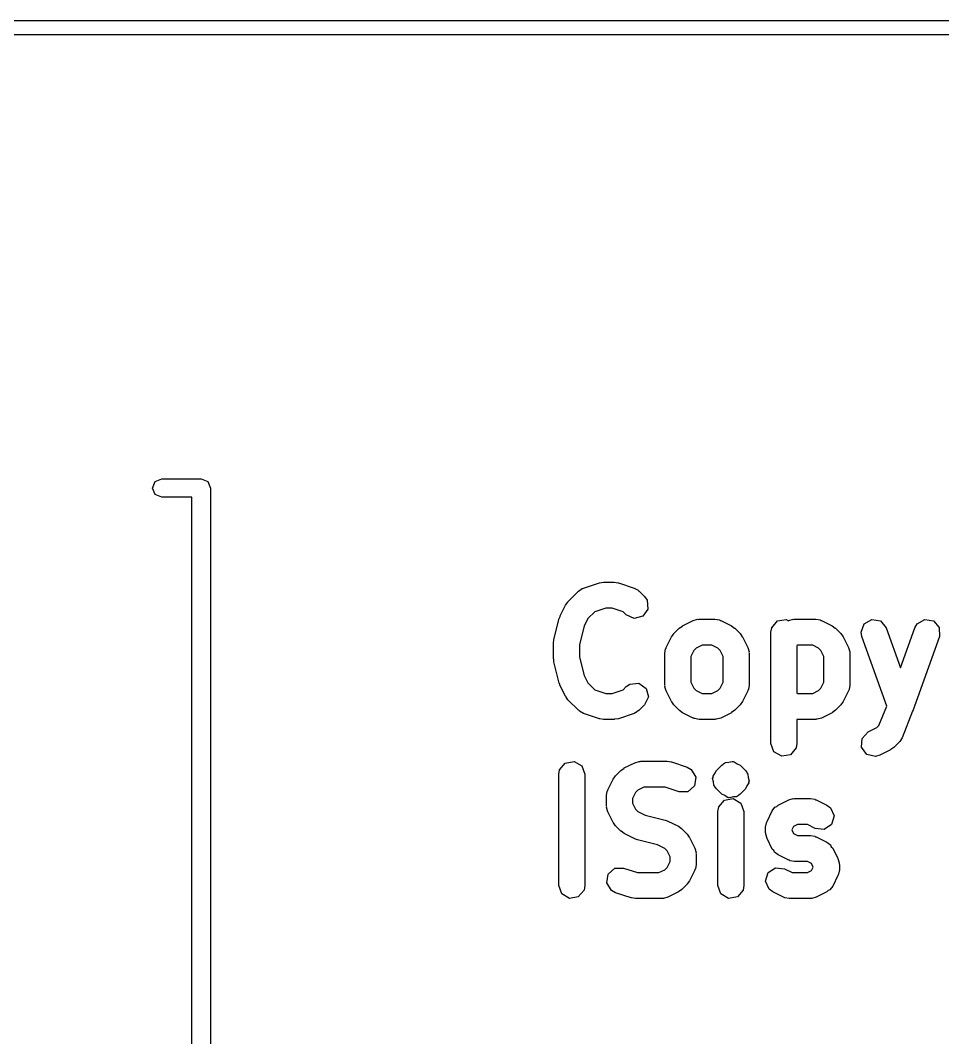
# Model space of a CAD drawing. Extents: x 0 to 4.25, y -4.42 to 0.
# Drawn here: x 0.5138 to 0.7623, y -0.2721 to 0.002 of the extents above; entities that cross this region are included whole.
import ezdxf

# ---------------------------------------------------------------- set-up
doc = ezdxf.new("R2010")
doc.units = 0
doc.header["$MEASUREMENT"] = 0
doc.layers.add('BLACK', color=7, linetype='CONTINUOUS')

msp = doc.modelspace()

# ---------------------------------------------------------------- linework, layer by layer
at = {"layer": 'BLACK', "linetype": 'CONTINUOUS'}
for p, q in [((0, 0.001969), (4.25197, 0.001969)), ((4.25, -0.001969), (0.001969, -0.001969)), ((0.549429, -0.124055), (0.550161, -0.122287)), ((0.550161, -0.122287), (0.551929, -0.121555)), ((0.551929, -0.121555), (0.562559, -0.121555)), ((0.562559, -0.121555), (0.564327, -0.122287)), ((0.564327, -0.122287), (0.565059, -0.124055)), ((0.550161, -0.125823), (0.549429, -0.124055)), ((0.551929, -0.126555), (0.550161, -0.125823)), ((0.565059, -0.124055), (0.565059, -0.415394)), ((0.560059, -0.126555), (0.551929, -0.126555)), ((0.560059, -0.412894), (0.560059, -0.126555)), ((0.665554, -0.150994), (0.66984, -0.149566)), ((0.66984, -0.149566), (0.670875, -0.149412)), ((0.670875, -0.149412), (0.670947, -0.149386)), ((0.670947, -0.149386), (0.673804, -0.149386)), ((0.673804, -0.149386), (0.674834, -0.149568)), ((0.674834, -0.149568), (0.674911, -0.149566)), ((0.674911, -0.149566), (0.679196, -0.150994)), ((0.661329, -0.154697), (0.664186, -0.15184)), ((0.664186, -0.15184), (0.665182, -0.151142)), ((0.665182, -0.151142), (0.66539, -0.151124)), ((0.66539, -0.151124), (0.665554, -0.150994)), ((0.679196, -0.150994), (0.680265, -0.151573)), ((0.680265, -0.151573), (0.680375, -0.151751)), ((0.680375, -0.151751), (0.680564, -0.15184)), ((0.680564, -0.15184), (0.681993, -0.153268)), ((0.681993, -0.153268), (0.68269, -0.154264)), ((0.659245, -0.158464), (0.660673, -0.155606)), ((0.660673, -0.155606), (0.661297, -0.154766)), ((0.661297, -0.154766), (0.661329, -0.154697)), ((0.68269, -0.154264), (0.682899, -0.156649)), ((0.65898, -0.15918), (0.659226, -0.158628)), ((0.659226, -0.158628), (0.659245, -0.158464)), ((0.668551, -0.157374), (0.66668, -0.159245)), ((0.671514, -0.156386), (0.668551, -0.157374)), ((0.673236, -0.156386), (0.671514, -0.156386)), ((0.676199, -0.157374), (0.673236, -0.156386)), ((0.677043, -0.158218), (0.676199, -0.157374)), ((0.679213, -0.15923), (0.677043, -0.158218)), ((0.681526, -0.15861), (0.679213, -0.15923)), ((0.682899, -0.156649), (0.681526, -0.15861)), ((0.657551, -0.164894), (0.65898, -0.15918)), ((0.665677, -0.16125), (0.664447, -0.166174)), ((0.66668, -0.159245), (0.665677, -0.16125)), ((0.691329, -0.16184), (0.692186, -0.16124)), ((0.692186, -0.16124), (0.692238, -0.161184)), ((0.692238, -0.161184), (0.695096, -0.159756)), ((0.695096, -0.159756), (0.696261, -0.159409)), ((0.696261, -0.159409), (0.696464, -0.159458)), ((0.696464, -0.159458), (0.696661, -0.159386)), ((0.696661, -0.159386), (0.700947, -0.159386)), ((0.700947, -0.159386), (0.702144, -0.159597)), ((0.702144, -0.159597), (0.702304, -0.159732)), ((0.702304, -0.159732), (0.702512, -0.159755)), ((0.702512, -0.159755), (0.705369, -0.161184)), ((0.705369, -0.161184), (0.706209, -0.161807)), ((0.716018, -0.162886), (0.716229, -0.161689)), ((0.716229, -0.161689), (0.717768, -0.159855)), ((0.717768, -0.159855), (0.720126, -0.159439)), ((0.720126, -0.159439), (0.720737, -0.159792)), ((0.720737, -0.159792), (0.72081, -0.159756)), ((0.72081, -0.159756), (0.721975, -0.159409)), ((0.721975, -0.159409), (0.722179, -0.159458)), ((0.722179, -0.159458), (0.722375, -0.159386)), ((0.722375, -0.159386), (0.728089, -0.159386)), ((0.728089, -0.159386), (0.729286, -0.159597)), ((0.729286, -0.159597), (0.729447, -0.159732)), ((0.729447, -0.159732), (0.729655, -0.159756)), ((0.729655, -0.159756), (0.732512, -0.161184)), ((0.732512, -0.161184), (0.733352, -0.161807)), ((0.740304, -0.162865), (0.741136, -0.16062)), ((0.741136, -0.16062), (0.743217, -0.159436)), ((0.743217, -0.159436), (0.745572, -0.159866)), ((0.745572, -0.159866), (0.7471, -0.161709)), ((0.7471, -0.161709), (0.750947, -0.17248)), ((0.750947, -0.17248), (0.754793, -0.161709)), ((0.754793, -0.161709), (0.755395, -0.160652)), ((0.755395, -0.160652), (0.757461, -0.159443)), ((0.757461, -0.159443), (0.759821, -0.159844)), ((0.759821, -0.159844), (0.761371, -0.161669)), ((0.761371, -0.161669), (0.761386, -0.164063)), ((0.687816, -0.167035), (0.689245, -0.164178)), ((0.689245, -0.164178), (0.689868, -0.163337)), ((0.689868, -0.163337), (0.6899, -0.163268)), ((0.6899, -0.163268), (0.691329, -0.16184)), ((0.706209, -0.161807), (0.706279, -0.16184)), ((0.706279, -0.16184), (0.707707, -0.163268)), ((0.707707, -0.163268), (0.708307, -0.164125)), ((0.708307, -0.164125), (0.708363, -0.164178)), ((0.708363, -0.164178), (0.709791, -0.167035)), ((0.716018, -0.192886), (0.716018, -0.162886)), ((0.733352, -0.161807), (0.733421, -0.16184)), ((0.733421, -0.16184), (0.73485, -0.163268)), ((0.73485, -0.163268), (0.73545, -0.164125)), ((0.73545, -0.164125), (0.735506, -0.164178)), ((0.735506, -0.164178), (0.736934, -0.167035)), ((0.740508, -0.164063), (0.740304, -0.162865)), ((0.747205, -0.182816), (0.740508, -0.164063)), ((0.761386, -0.164063), (0.754243, -0.184063)), ((0.657447, -0.165743), (0.657568, -0.165055)), ((0.657447, -0.170029), (0.657447, -0.165743)), ((0.657568, -0.165055), (0.657551, -0.164894)), ((0.664447, -0.166174), (0.664447, -0.169598)), ((0.687792, -0.167243), (0.687816, -0.167035)), ((0.695877, -0.167191), (0.695252, -0.167816)), ((0.697487, -0.166386), (0.695877, -0.167191)), ((0.70012, -0.166386), (0.697487, -0.166386)), ((0.70173, -0.167191), (0.70012, -0.166386)), ((0.702356, -0.167816), (0.70173, -0.167191)), ((0.709791, -0.167035), (0.710138, -0.1682)), ((0.723201, -0.166386), (0.723018, -0.166478)), ((0.723018, -0.166478), (0.723018, -0.179294)), ((0.727263, -0.166386), (0.723201, -0.166386)), ((0.728873, -0.167191), (0.727263, -0.166386)), ((0.729499, -0.167816), (0.728873, -0.167191)), ((0.736934, -0.167035), (0.737281, -0.1682)), ((0.664447, -0.169598), (0.665677, -0.174522)), ((0.687447, -0.1686), (0.687658, -0.167403)), ((0.687447, -0.177172), (0.687447, -0.1686)), ((0.687658, -0.167403), (0.687792, -0.167243)), ((0.695252, -0.167816), (0.694447, -0.169427)), ((0.694447, -0.169427), (0.694447, -0.176345)), ((0.703161, -0.169426), (0.702356, -0.167816)), ((0.703161, -0.176345), (0.703161, -0.169426)), ((0.710138, -0.1682), (0.710089, -0.168404)), ((0.710089, -0.168404), (0.710161, -0.1686)), ((0.710161, -0.1686), (0.710161, -0.177172)), ((0.730304, -0.169427), (0.729499, -0.167816)), ((0.730304, -0.176345), (0.730304, -0.169427)), ((0.737281, -0.1682), (0.737232, -0.168404)), ((0.737232, -0.168404), (0.737304, -0.1686)), ((0.737304, -0.1686), (0.737304, -0.177172)), ((0.657502, -0.170181), (0.657447, -0.170029)), ((0.657551, -0.170878), (0.657502, -0.170181)), ((0.65898, -0.176592), (0.657551, -0.170878)), ((0.665677, -0.174522), (0.66668, -0.176527)), ((0.659072, -0.176729), (0.65898, -0.176592)), ((0.659245, -0.177308), (0.659072, -0.176729)), ((0.660673, -0.180166), (0.659245, -0.177308)), ((0.66668, -0.176527), (0.668551, -0.178398)), ((0.676199, -0.178398), (0.677043, -0.177554)), ((0.677043, -0.177554), (0.678039, -0.176857)), ((0.678039, -0.176857), (0.680424, -0.176648)), ((0.680424, -0.176648), (0.682385, -0.178021)), ((0.682385, -0.178021), (0.683005, -0.180334)), ((0.687518, -0.177368), (0.687447, -0.177172)), ((0.687469, -0.177572), (0.687518, -0.177368)), ((0.687816, -0.178737), (0.687469, -0.177572)), ((0.694447, -0.176345), (0.695252, -0.177956)), ((0.695252, -0.177956), (0.695877, -0.178581)), ((0.70173, -0.178581), (0.702356, -0.177956)), ((0.702356, -0.177956), (0.703161, -0.176345)), ((0.710161, -0.177172), (0.70995, -0.178369)), ((0.728873, -0.178581), (0.729499, -0.177956)), ((0.729499, -0.177956), (0.730304, -0.176345)), ((0.737304, -0.177172), (0.737093, -0.178369)), ((0.660729, -0.180218), (0.660673, -0.180166)), ((0.661329, -0.181075), (0.660729, -0.180218)), ((0.668551, -0.178398), (0.671514, -0.179386)), ((0.671514, -0.179386), (0.673236, -0.179386)), ((0.673236, -0.179386), (0.676199, -0.178398)), ((0.683005, -0.180334), (0.681993, -0.182504)), ((0.689245, -0.181594), (0.687816, -0.178737)), ((0.695877, -0.178581), (0.697487, -0.179386)), ((0.697487, -0.179386), (0.70012, -0.179386)), ((0.70012, -0.179386), (0.70173, -0.178581)), ((0.709791, -0.178737), (0.708363, -0.181594)), ((0.709815, -0.178529), (0.709791, -0.178737)), ((0.70995, -0.178369), (0.709815, -0.178529)), ((0.723018, -0.179294), (0.723201, -0.179386)), ((0.723201, -0.179386), (0.727263, -0.179386)), ((0.727263, -0.179386), (0.728873, -0.178581)), ((0.736934, -0.178737), (0.735506, -0.181594)), ((0.736958, -0.178529), (0.736934, -0.178737)), ((0.737093, -0.178369), (0.736958, -0.178529)), ((0.664186, -0.183932), (0.661329, -0.181075)), ((0.681993, -0.182504), (0.680564, -0.183932)), ((0.6893, -0.181647), (0.689245, -0.181594)), ((0.6899, -0.182504), (0.6893, -0.181647)), ((0.691329, -0.183932), (0.6899, -0.182504)), ((0.707707, -0.182504), (0.706279, -0.183932)), ((0.707739, -0.182434), (0.707707, -0.182504)), ((0.708363, -0.181594), (0.707739, -0.182434)), ((0.73485, -0.182504), (0.733421, -0.183932)), ((0.734882, -0.182434), (0.73485, -0.182504)), ((0.735506, -0.181594), (0.734882, -0.182434)), ((0.745107, -0.188062), (0.747205, -0.182816)), ((0.664376, -0.184021), (0.664186, -0.183932)), ((0.664485, -0.184199), (0.664376, -0.184021)), ((0.665554, -0.184778), (0.664485, -0.184199)), ((0.66984, -0.186206), (0.665554, -0.184778)), ((0.669916, -0.186204), (0.66984, -0.186206)), ((0.670947, -0.186386), (0.669916, -0.186204)), ((0.673804, -0.186386), (0.670947, -0.186386)), ((0.673875, -0.18636), (0.673804, -0.186386)), ((0.674911, -0.186206), (0.673875, -0.18636)), ((0.679196, -0.184778), (0.674911, -0.186206)), ((0.67936, -0.184648), (0.679196, -0.184778)), ((0.679569, -0.184629), (0.67936, -0.184648)), ((0.680564, -0.183932), (0.679569, -0.184629)), ((0.691398, -0.183965), (0.691329, -0.183932)), ((0.692238, -0.184588), (0.691398, -0.183965)), ((0.695096, -0.186016), (0.692238, -0.184588)), ((0.695303, -0.18604), (0.695096, -0.186016)), ((0.695464, -0.186175), (0.695303, -0.18604)), ((0.696661, -0.186386), (0.695464, -0.186175)), ((0.700947, -0.186386), (0.696661, -0.186386)), ((0.701143, -0.186314), (0.700947, -0.186386)), ((0.701347, -0.186363), (0.701143, -0.186314)), ((0.702512, -0.186016), (0.701347, -0.186363)), ((0.705369, -0.184588), (0.702512, -0.186016)), ((0.705421, -0.184532), (0.705369, -0.184588)), ((0.706279, -0.183932), (0.705421, -0.184532)), ((0.728089, -0.186386), (0.723018, -0.186386)), ((0.723018, -0.186386), (0.723018, -0.192886)), ((0.728286, -0.186314), (0.728089, -0.186386)), ((0.72849, -0.186363), (0.728286, -0.186314)), ((0.729655, -0.186016), (0.72849, -0.186363)), ((0.732512, -0.184588), (0.729655, -0.186016)), ((0.732564, -0.184532), (0.732512, -0.184588)), ((0.733421, -0.183932), (0.732564, -0.184532)), ((0.754196, -0.184186), (0.751339, -0.191329)), ((0.754198, -0.184142), (0.754196, -0.184186)), ((0.754243, -0.184063), (0.754198, -0.184142)), ((0.742238, -0.189756), (0.744588, -0.188581)), ((0.744588, -0.188581), (0.745107, -0.188062)), ((0.740449, -0.193884), (0.740592, -0.191494)), ((0.740592, -0.191494), (0.742238, -0.189756)), ((0.751339, -0.191329), (0.750699, -0.192362)), ((0.716837, -0.195136), (0.716018, -0.192886)), ((0.722807, -0.194083), (0.721268, -0.195917)), ((0.723018, -0.192886), (0.722807, -0.194083)), ((0.741875, -0.195807), (0.740449, -0.193884)), ((0.748226, -0.194588), (0.745369, -0.196016)), ((0.748279, -0.194532), (0.748226, -0.194588)), ((0.749136, -0.193932), (0.748279, -0.194532)), ((0.750564, -0.192504), (0.749136, -0.193932)), ((0.750608, -0.19241), (0.750564, -0.192504)), ((0.750699, -0.192362), (0.750608, -0.19241)), ((0.71891, -0.196333), (0.716837, -0.195136)), ((0.721268, -0.195917), (0.71891, -0.196333)), ((0.744204, -0.196363), (0.741875, -0.195807)), ((0.745369, -0.196016), (0.744204, -0.196363)), ((0.658875, -0.201186), (0.659086, -0.199989)), ((0.659086, -0.199989), (0.660625, -0.198155)), ((0.660625, -0.198155), (0.662983, -0.197739)), ((0.662983, -0.197739), (0.665056, -0.198936)), ((0.665056, -0.198936), (0.665875, -0.201186)), ((0.675615, -0.20014), (0.676472, -0.19954)), ((0.676472, -0.19954), (0.676524, -0.199484)), ((0.676524, -0.199484), (0.679381, -0.198056)), ((0.679381, -0.198056), (0.680546, -0.197709)), ((0.680546, -0.197709), (0.68075, -0.197758)), ((0.68075, -0.197758), (0.680947, -0.197686)), ((0.680947, -0.197686), (0.688089, -0.197686)), ((0.688089, -0.197686), (0.68912, -0.197868)), ((0.68912, -0.197868), (0.689196, -0.197866)), ((0.689196, -0.197866), (0.693482, -0.199294)), ((0.693482, -0.199294), (0.694551, -0.199873)), ((0.694551, -0.199873), (0.695804, -0.201913)), ((0.701329, -0.20014), (0.702757, -0.198711)), ((0.702757, -0.198711), (0.703136, -0.198446)), ((0.703136, -0.198446), (0.703225, -0.198319)), ((0.703225, -0.198319), (0.703375, -0.198279)), ((0.703375, -0.198279), (0.703383, -0.198273)), ((0.703383, -0.198273), (0.703482, -0.198155)), ((0.703482, -0.198155), (0.703575, -0.198139)), ((0.703575, -0.198139), (0.703753, -0.198014)), ((0.703753, -0.198014), (0.704659, -0.197935)), ((0.704659, -0.197935), (0.705537, -0.197699)), ((0.705537, -0.197699), (0.705682, -0.197767)), ((0.705682, -0.197767), (0.70584, -0.197739)), ((0.70584, -0.197739), (0.705979, -0.197819)), ((0.705979, -0.197819), (0.706138, -0.197805)), ((0.706138, -0.197805), (0.706883, -0.198327)), ((0.706883, -0.198327), (0.707707, -0.198711)), ((0.707707, -0.198711), (0.709136, -0.20014)), ((0.658875, -0.231186), (0.658875, -0.201186)), ((0.665875, -0.201186), (0.665875, -0.231186)), ((0.672102, -0.205335), (0.67353, -0.202478)), ((0.67353, -0.202478), (0.674154, -0.201637)), ((0.674154, -0.201637), (0.674186, -0.201568)), ((0.674186, -0.201568), (0.675615, -0.20014)), ((0.695804, -0.201913), (0.695453, -0.204281)), ((0.700317, -0.20231), (0.70045, -0.202023)), ((0.700552, -0.203188), (0.700317, -0.20231)), ((0.700423, -0.201709), (0.700944, -0.200964)), ((0.70045, -0.202023), (0.700423, -0.201709)), ((0.700944, -0.200964), (0.701329, -0.20014)), ((0.709136, -0.20014), (0.709401, -0.200518)), ((0.709401, -0.200518), (0.709528, -0.200607)), ((0.709528, -0.200607), (0.709568, -0.200757)), ((0.709568, -0.200757), (0.709833, -0.201135)), ((0.709833, -0.201135), (0.709912, -0.202041)), ((0.709912, -0.202041), (0.710148, -0.20292)), ((0.671943, -0.205703), (0.672078, -0.205543)), ((0.672078, -0.205543), (0.672102, -0.205335)), ((0.680163, -0.205491), (0.679537, -0.206116)), ((0.681773, -0.204686), (0.680163, -0.205491)), ((0.687521, -0.204686), (0.681773, -0.204686)), ((0.691268, -0.205935), (0.687521, -0.204686)), ((0.695453, -0.204281), (0.693662, -0.20587)), ((0.700632, -0.204094), (0.700552, -0.203188)), ((0.700896, -0.204472), (0.700632, -0.204094)), ((0.700937, -0.204622), (0.700896, -0.204472)), ((0.701064, -0.204711), (0.700937, -0.204622)), ((0.701329, -0.205089), (0.701064, -0.204711)), ((0.702757, -0.206518), (0.701329, -0.205089)), ((0.709136, -0.205089), (0.707707, -0.206518)), ((0.70952, -0.204265), (0.709136, -0.205089)), ((0.710042, -0.20352), (0.70952, -0.204265)), ((0.710148, -0.20292), (0.710014, -0.203206)), ((0.710014, -0.203206), (0.710042, -0.20352)), ((0.671732, -0.2069), (0.671943, -0.205703)), ((0.671732, -0.209757), (0.671732, -0.2069)), ((0.679537, -0.206116), (0.678732, -0.207726)), ((0.678732, -0.207726), (0.678732, -0.208931)), ((0.693662, -0.20587), (0.691268, -0.205935)), ((0.701943, -0.209989), (0.703482, -0.208155)), ((0.703581, -0.206902), (0.702757, -0.206518)), ((0.703482, -0.208155), (0.70584, -0.207739)), ((0.704326, -0.207424), (0.703581, -0.206902)), ((0.704486, -0.20741), (0.704326, -0.207424)), ((0.704625, -0.20749), (0.704486, -0.20741)), ((0.704782, -0.207462), (0.704625, -0.20749)), ((0.704927, -0.20753), (0.704782, -0.207462)), ((0.705805, -0.207294), (0.704927, -0.20753)), ((0.706711, -0.207215), (0.705805, -0.207294)), ((0.70584, -0.207739), (0.707913, -0.208936)), ((0.706889, -0.207091), (0.706711, -0.207215)), ((0.706982, -0.207074), (0.706889, -0.207091)), ((0.707081, -0.206956), (0.706982, -0.207074)), ((0.70709, -0.20695), (0.707081, -0.206956)), ((0.70724, -0.20691), (0.70709, -0.20695)), ((0.707329, -0.206783), (0.70724, -0.20691)), ((0.707707, -0.206518), (0.707329, -0.206783)), ((0.717953, -0.209484), (0.72081, -0.208056)), ((0.72081, -0.208056), (0.721975, -0.207709)), ((0.721975, -0.207709), (0.722179, -0.207758)), ((0.722179, -0.207758), (0.722375, -0.207686)), ((0.722375, -0.207686), (0.726661, -0.207686)), ((0.726661, -0.207686), (0.727858, -0.207897)), ((0.727858, -0.207897), (0.728018, -0.208032)), ((0.728018, -0.208032), (0.728226, -0.208055)), ((0.728226, -0.208055), (0.731083, -0.209484)), ((0.671804, -0.209954), (0.671732, -0.209757)), ((0.671755, -0.210158), (0.671804, -0.209954)), ((0.672102, -0.211323), (0.671755, -0.210158)), ((0.678732, -0.208931), (0.679537, -0.210541)), ((0.679537, -0.210541), (0.680163, -0.211167)), ((0.701732, -0.211186), (0.701943, -0.209989)), ((0.707913, -0.208936), (0.708732, -0.211186)), ((0.714959, -0.213906), (0.716388, -0.211049)), ((0.716388, -0.211049), (0.717112, -0.210073)), ((0.717112, -0.210073), (0.717592, -0.209865)), ((0.717592, -0.209865), (0.717953, -0.209484)), ((0.731083, -0.209484), (0.73206, -0.210208)), ((0.73206, -0.210208), (0.733012, -0.212405)), ((0.67353, -0.21418), (0.672102, -0.211323)), ((0.680163, -0.211167), (0.682168, -0.212169)), ((0.682168, -0.212169), (0.68751, -0.213505)), ((0.68751, -0.213505), (0.688061, -0.213751)), ((0.688061, -0.213751), (0.688226, -0.21377)), ((0.688226, -0.21377), (0.691083, -0.215198)), ((0.701732, -0.231186), (0.701732, -0.211186)), ((0.708732, -0.211186), (0.708732, -0.231186)), ((0.733012, -0.212405), (0.732329, -0.2147)), ((0.673586, -0.214232), (0.67353, -0.21418)), ((0.674186, -0.215089), (0.673586, -0.214232)), ((0.675615, -0.216518), (0.674186, -0.215089)), ((0.675684, -0.21655), (0.675615, -0.216518)), ((0.691083, -0.215198), (0.691924, -0.215822)), ((0.691924, -0.215822), (0.691993, -0.215854)), ((0.691993, -0.215854), (0.693421, -0.217283)), ((0.714589, -0.215472), (0.7148, -0.214275)), ((0.714589, -0.2169), (0.714589, -0.215472)), ((0.7148, -0.214275), (0.714935, -0.214114)), ((0.714935, -0.214114), (0.714959, -0.213906)), ((0.722127, -0.215223), (0.721645, -0.216186)), ((0.721645, -0.216186), (0.722127, -0.217149)), ((0.723201, -0.214686), (0.722127, -0.215223)), ((0.725835, -0.214686), (0.723201, -0.214686)), ((0.727953, -0.215745), (0.725835, -0.214686)), ((0.730331, -0.216019), (0.727953, -0.215745)), ((0.732329, -0.2147), (0.730331, -0.216019)), ((0.676524, -0.217174), (0.675684, -0.21655)), ((0.679381, -0.218602), (0.676524, -0.217174)), ((0.679546, -0.218621), (0.679381, -0.218602)), ((0.680098, -0.218867), (0.679546, -0.218621)), ((0.685439, -0.220203), (0.680098, -0.218867)), ((0.693421, -0.217283), (0.694022, -0.21814)), ((0.694022, -0.21814), (0.694077, -0.218192)), ((0.694077, -0.218192), (0.695506, -0.221049)), ((0.714661, -0.217097), (0.714589, -0.2169)), ((0.714612, -0.2173), (0.714661, -0.217097)), ((0.714959, -0.218466), (0.714612, -0.2173)), ((0.716388, -0.221323), (0.714959, -0.218466)), ((0.722127, -0.217149), (0.723201, -0.217686)), ((0.723201, -0.217686), (0.726661, -0.217686)), ((0.726661, -0.217686), (0.727858, -0.217897)), ((0.727858, -0.217897), (0.728018, -0.218032)), ((0.728018, -0.218032), (0.728226, -0.218055)), ((0.728226, -0.218055), (0.731083, -0.219484)), ((0.687445, -0.221205), (0.685439, -0.220203)), ((0.68807, -0.221831), (0.687445, -0.221205)), ((0.688875, -0.223441), (0.68807, -0.221831)), ((0.695506, -0.221049), (0.695852, -0.222214)), ((0.716768, -0.221683), (0.716388, -0.221323)), ((0.716976, -0.222164), (0.716768, -0.221683)), ((0.731083, -0.219484), (0.73206, -0.220208)), ((0.73206, -0.220208), (0.732268, -0.220689)), ((0.732268, -0.220689), (0.732649, -0.221049)), ((0.732649, -0.221049), (0.734077, -0.223906)), ((0.68807, -0.226256), (0.688875, -0.224645)), ((0.688875, -0.224645), (0.688875, -0.223441)), ((0.695852, -0.222214), (0.695804, -0.222418)), ((0.695804, -0.222418), (0.695875, -0.222615)), ((0.695875, -0.222615), (0.695875, -0.225472)), ((0.717953, -0.222888), (0.716976, -0.222164)), ((0.72081, -0.224316), (0.717953, -0.222888)), ((0.721018, -0.22434), (0.72081, -0.224316)), ((0.721178, -0.224475), (0.721018, -0.22434)), ((0.722375, -0.224686), (0.721178, -0.224475)), ((0.725835, -0.224686), (0.722375, -0.224686)), ((0.726909, -0.225223), (0.725835, -0.224686)), ((0.734077, -0.223906), (0.734424, -0.225072)), ((0.672155, -0.228091), (0.673946, -0.226502)), ((0.673946, -0.226502), (0.676339, -0.226437)), ((0.676339, -0.226437), (0.680086, -0.227686)), ((0.685835, -0.227686), (0.687445, -0.226881)), ((0.687445, -0.226881), (0.68807, -0.226256)), ((0.695506, -0.227037), (0.694077, -0.229894)), ((0.69553, -0.226829), (0.695506, -0.227037)), ((0.695664, -0.226669), (0.69553, -0.226829)), ((0.695875, -0.225472), (0.695664, -0.226669)), ((0.715278, -0.227672), (0.717276, -0.226353)), ((0.717276, -0.226353), (0.719655, -0.226627)), ((0.719655, -0.226627), (0.721773, -0.227686)), ((0.725835, -0.227686), (0.726909, -0.227149)), ((0.727391, -0.226186), (0.726909, -0.225223)), ((0.726909, -0.227149), (0.727391, -0.226186)), ((0.734447, -0.2269), (0.734235, -0.228097)), ((0.734424, -0.225072), (0.734375, -0.225275)), ((0.734375, -0.225275), (0.734447, -0.225472)), ((0.734447, -0.225472), (0.734447, -0.2269)), ((0.671803, -0.230459), (0.672155, -0.228091)), ((0.680086, -0.227686), (0.685835, -0.227686)), ((0.694077, -0.229894), (0.693454, -0.230734)), ((0.714596, -0.229967), (0.715278, -0.227672)), ((0.715548, -0.232164), (0.714596, -0.229967)), ((0.721773, -0.227686), (0.725835, -0.227686)), ((0.734077, -0.228466), (0.732649, -0.231323)), ((0.734101, -0.228258), (0.734077, -0.228466)), ((0.734235, -0.228097), (0.734101, -0.228258)), ((0.659694, -0.233436), (0.658875, -0.231186)), ((0.665664, -0.232383), (0.664125, -0.234217)), ((0.665875, -0.231186), (0.665664, -0.232383)), ((0.673057, -0.232499), (0.671803, -0.230459)), ((0.674125, -0.233078), (0.673057, -0.232499)), ((0.691083, -0.232888), (0.688226, -0.234316)), ((0.691136, -0.232833), (0.691083, -0.232888)), ((0.691993, -0.232232), (0.691136, -0.232833)), ((0.693421, -0.230804), (0.691993, -0.232232)), ((0.693454, -0.230734), (0.693421, -0.230804)), ((0.702551, -0.233436), (0.701732, -0.231186)), ((0.708521, -0.232383), (0.706982, -0.234217)), ((0.708732, -0.231186), (0.708521, -0.232383)), ((0.716524, -0.232888), (0.715548, -0.232164)), ((0.719381, -0.234316), (0.716524, -0.232888)), ((0.731083, -0.232888), (0.728226, -0.234316)), ((0.731444, -0.232507), (0.731083, -0.232888)), ((0.731924, -0.232299), (0.731444, -0.232507)), ((0.732649, -0.231323), (0.731924, -0.232299)), ((0.661767, -0.234633), (0.659694, -0.233436)), ((0.664125, -0.234217), (0.661767, -0.234633)), ((0.678411, -0.234506), (0.674125, -0.233078)), ((0.678487, -0.234504), (0.678411, -0.234506)), ((0.679518, -0.234686), (0.678487, -0.234504)), ((0.686661, -0.234686), (0.679518, -0.234686)), ((0.686857, -0.234614), (0.686661, -0.234686)), ((0.687061, -0.234663), (0.686857, -0.234614)), ((0.688226, -0.234316), (0.687061, -0.234663)), ((0.704625, -0.234633), (0.702551, -0.233436)), ((0.706982, -0.234217), (0.704625, -0.234633)), ((0.719589, -0.23434), (0.719381, -0.234316)), ((0.719749, -0.234475), (0.719589, -0.23434)), ((0.720947, -0.234686), (0.719749, -0.234475)), ((0.726661, -0.234686), (0.720947, -0.234686)), ((0.726857, -0.234614), (0.726661, -0.234686)), ((0.727061, -0.234663), (0.726857, -0.234614)), ((0.728226, -0.234316), (0.727061, -0.234663))]:
    msp.add_line(p, q, dxfattribs=at)

doc.saveas('drawing.dxf')
